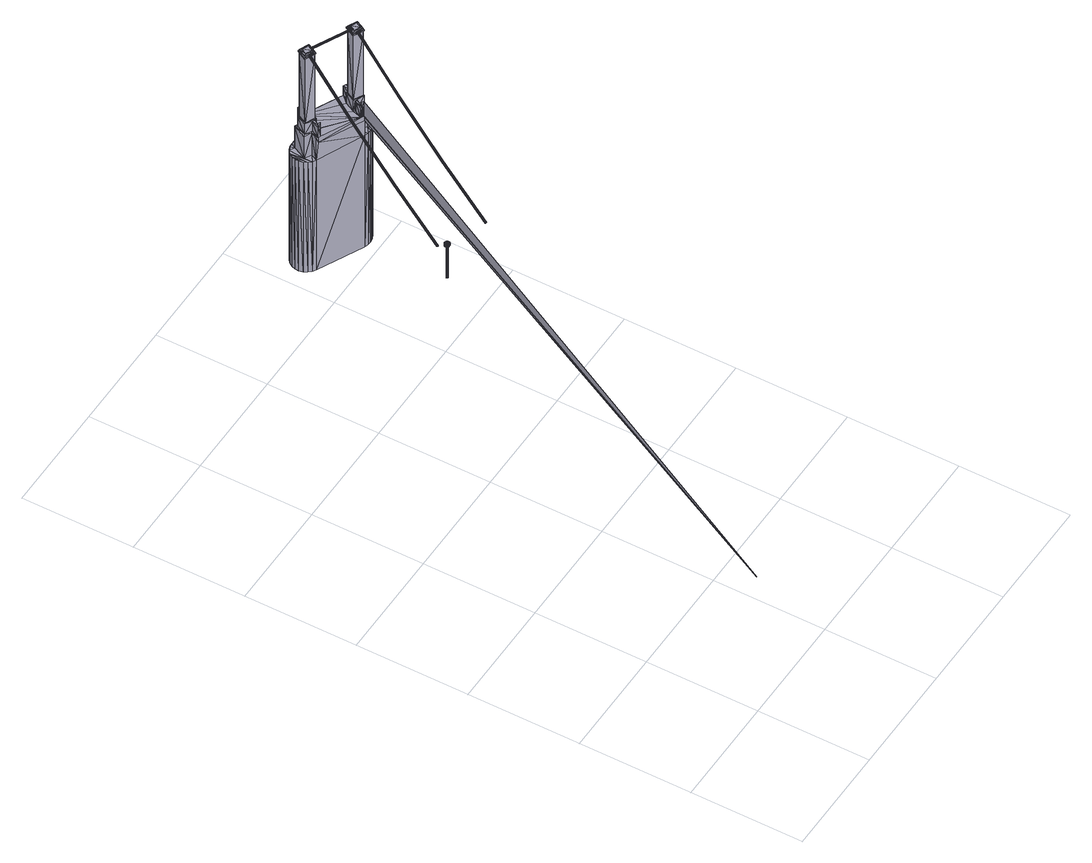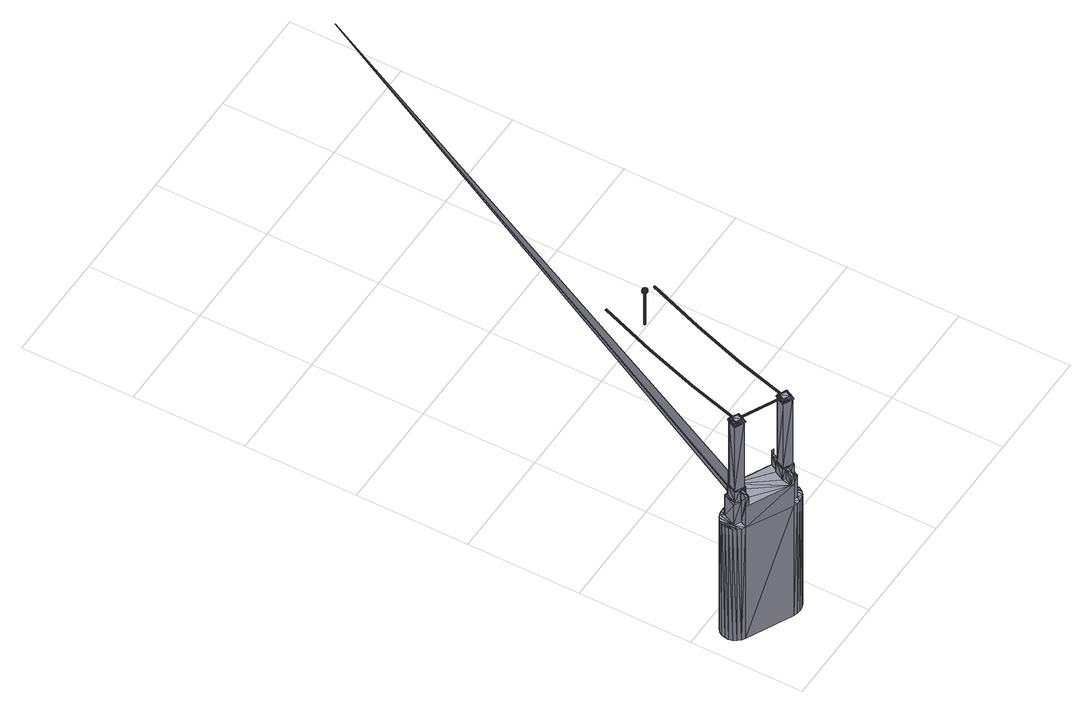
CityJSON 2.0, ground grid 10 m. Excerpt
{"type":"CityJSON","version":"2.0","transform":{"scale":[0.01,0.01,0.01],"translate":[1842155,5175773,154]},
"CityObjects":{
"bridge1":{"type":"Bridge","attributes":{"description":"60_PASSERELLE_STVINCENT"},"geometry":[{"type":"MultiSurface","lod":"3","boundaries":[[[0,1,2]],[[1,0,3]],[[4,0,5]],[[0,4,6]],[[0,2,5]],[[3,0,6]],[[1,7,2]],[[8,1,3]],[[8,9,3]],[[1,10,7]],[[10,1,8]],[[3,9,6]],[[3,8,11]],[[7,2,12]],[[4,5,13]],[[6,4,14]],[[6,3,15]],[[2,5,16]],[[17,4,13]],[[4,17,14]],[[3,11,15]],[[12,2,16]],[[8,18,11]],[[19,7,12]],[[7,10,20]],[[10,8,9]],[[9,21,6]],[[6,21,14]],[[14,6,22]],[[5,13,23]],[[6,15,22]],[[16,5,23]],[[18,8,24]],[[7,19,25]],[[8,9,24]],[[20,7,25]],[[18,11,26]],[[12,19,27]],[[14,17,28]],[[11,15,29]],[[16,12,30]],[[20,10,31]],[[10,9,21]],[[14,22,28]],[[26,11,29]],[[12,27,30]],[[32,18,26]],[[19,33,27]],[[10,34,31]],[[34,10,21]],[[21,35,14]],[[23,13,36]],[[15,22,37]],[[23,16,38]],[[24,18,39]],[[19,25,40]],[[24,9,41]],[[20,25,42]],[[13,43,36]],[[29,15,37]],[[16,30,38]],[[18,32,39]],[[33,19,40]],[[31,20,42]],[[9,21,41]],[[28,22,44]],[[23,38,36]],[[14,45,28]],[[27,30,46]],[[29,26,47]],[[22,44,48]],[[37,22,48]],[[33,27,49]],[[26,32,50]],[[24,39,51]],[[40,25,52]],[[41,24,51]],[[25,42,52]],[[31,34,53]],[[34,21,35]],[[30,38,54]],[[37,29,55]],[[40,33,49]],[[32,39,50]],[[36,38,56]],[[49,27,46]],[[26,50,47]],[[57,34,35]],[[34,57,53]],[[46,30,54]],[[29,47,55]],[[41,21,58]],[[31,42,59]],[[37,60,48]],[[61,38,56]],[[21,35,58]],[[53,31,59]],[[36,56,62]],[[39,51,63]],[[52,40,64]],[[54,38,61]],[[37,55,60]],[[40,49,64]],[[50,39,63]],[[28,45,65]],[[48,44,66]],[[14,35,45]],[[41,51,67]],[[52,42,68]],[[44,69,66]],[[58,41,67]],[[42,59,68]],[[62,56,70]],[[48,60,71]],[[61,56,72]],[[63,51,73]],[[52,64,74]],[[72,56,70]],[[48,71,66]],[[51,67,73]],[[68,52,74]],[[47,55,75]],[[54,46,76]],[[50,47,77]],[[46,49,78]],[[57,35,79]],[[53,57,80]],[[55,60,81]],[[61,54,82]],[[49,64,78]],[[63,50,77]],[[53,59,80]],[[58,35,83]],[[77,47,75]],[[46,78,76]],[[75,55,81]],[[54,76,82]],[[60,71,84]],[[72,61,85]],[[57,79,80]],[[64,74,86]],[[73,63,87]],[[72,70,88]],[[66,71,89]],[[79,35,45]],[[58,67,83]],[[45,90,65]],[[68,74,91]],[[73,67,92]],[[66,69,93]],[[35,45,83]],[[81,60,84]],[[61,82,85]],[[68,59,94]],[[78,64,86]],[[63,77,87]],[[95,96,97]],[[98,96,95]],[[80,59,99]],[[96,100,97]],[[98,95,101]],[[95,97,101]],[[96,98,101]],[[102,103,97]],[[100,102,97]],[[104,96,101]],[[105,104,101]],[[106,104,105]],[[102,100,107]],[[102,107,103]],[[103,108,97]],[[72,109,88]],[[110,71,89]],[[67,111,92]],[[94,68,91]],[[106,105,112]],[[105,101,112]],[[104,106,112]],[[103,107,113]],[[107,100,113]],[[59,99,94]],[[97,114,101]],[[65,90,115]],[[88,70,116]],[[66,89,93]],[[117,104,112]],[[103,118,119]],[[103,119,108]],[[103,113,118]],[[74,91,120]],[[92,73,121]],[[72,85,109]],[[84,71,110]],[[122,117,112]],[[123,117,122]],[[119,113,108]],[[118,113,119]],[[73,87,121]],[[86,74,120]],[[83,67,111]],[[101,114,112]],[[97,108,114]],[[123,122,124]],[[117,123,125]],[[122,112,126]],[[108,113,127]],[[125,123,124]],[[124,122,128]],[[128,122,126]],[[108,129,130]],[[108,130,114]],[[108,127,129]],[[114,131,112]],[[132,88,116]],[[89,133,93]],[[130,127,114]],[[129,127,130]],[[112,131,126]],[[110,89,134]],[[88,109,135]],[[92,121,136]],[[120,91,137]],[[94,91,138]],[[92,111,139]],[[134,89,133]],[[88,135,132]],[[91,138,137]],[[139,92,136]],[[125,124,140]],[[124,128,141]],[[128,126,142]],[[114,127,143]],[[140,124,141]],[[144,128,142]],[[141,128,144]],[[114,143,145]],[[114,145,146]],[[114,146,131]],[[131,147,126]],[[82,76,148]],[[75,81,149]],[[76,78,148]],[[77,75,149]],[[80,79,150]],[[79,45,151]],[[85,82,148]],[[81,84,149]],[[78,86,148]],[[87,77,149]],[[152,134,133]],[[135,153,132]],[[83,45,154]],[[80,99,150]],[[93,155,156]],[[109,85,148]],[[84,110,149]],[[86,120,148]],[[121,87,149]],[[94,99,157]],[[83,111,154]],[[137,138,158]],[[139,136,159]],[[126,160,142]],[[132,116,161]],[[93,133,156]],[[135,109,148]],[[110,134,149]],[[120,137,148]],[[136,121,149]],[[141,144,162]],[[140,141,163]],[[144,142,164]],[[139,111,165]],[[94,138,157]],[[146,145,166]],[[145,143,166]],[[131,146,147]],[[149,134,152]],[[135,148,153]],[[138,167,158]],[[168,139,159]],[[90,169,115]],[[79,151,150]],[[163,141,162]],[[162,144,164]],[[45,90,154]],[[151,45,90]],[[146,170,147]],[[146,166,170]],[[143,171,166]],[[152,133,172]],[[132,153,173]],[[99,174,157]],[[116,161,175]],[[150,99,174]],[[159,136,149]],[[137,158,148]],[[154,111,165]],[[176,132,161]],[[133,177,156]],[[178,179,180]],[[172,133,177]],[[132,173,176]],[[142,160,164]],[[178,181,179]],[[181,182,179]],[[139,165,168]],[[157,138,167]],[[126,147,160]],[[181,183,182]],[[183,184,182]],[[153,148,173]],[[149,152,172]],[[158,185,148]],[[186,159,149]],[[158,167,185]],[[168,159,186]],[[183,187,184]],[[187,188,184]],[[163,162,189]],[[162,164,190]],[[166,171,191]],[[170,166,191]],[[147,170,160]],[[187,192,188]],[[173,193,176]],[[194,172,177]],[[192,195,188]],[[185,196,148]],[[197,186,149]],[[189,162,190]],[[160,198,164]],[[171,199,191]],[[170,191,200]],[[170,200,160]],[[173,148,193]],[[149,172,194]],[[192,201,195]],[[201,202,195]],[[115,203,204]],[[201,205,202]],[[205,206,202]],[[176,161,207]],[[156,177,208]],[[185,167,209]],[[168,186,210]],[[210,186,197]],[[185,209,196]],[[164,211,190]],[[205,212,206]],[[176,193,207]],[[194,177,208]],[[149,194,213]],[[193,148,214]],[[197,149,215]],[[148,196,216]],[[212,217,206]],[[156,218,219]],[[189,190,220]],[[200,191,221]],[[191,199,221]],[[160,200,198]],[[168,165,222]],[[157,167,223]],[[157,174,223]],[[212,224,217]],[[224,225,217]],[[175,161,226]],[[193,214,207]],[[213,194,208]],[[220,190,227]],[[168,222,210]],[[223,167,209]],[[224,228,225]],[[200,221,198]],[[199,229,221]],[[196,209,216]],[[210,197,215]],[[154,165,230]],[[154,90,230]],[[228,231,225]],[[207,161,232]],[[156,208,219]],[[214,148,233]],[[149,213,234]],[[148,216,235]],[[215,149,236]],[[228,237,231]],[[237,238,231]],[[150,174,239]],[[150,151,239]],[[164,198,211]],[[237,240,238]],[[151,90,241]],[[190,242,227]],[[230,165,222]],[[174,243,223]],[[219,218,244]],[[161,232,226]],[[233,148,245]],[[149,234,246]],[[148,235,247]],[[236,149,248]],[[220,227,249]],[[221,229,211]],[[198,221,211]],[[239,174,243]],[[90,169,230]],[[245,148,250]],[[149,246,251]],[[148,247,252]],[[248,149,253]],[[254,207,232]],[[208,255,219]],[[213,208,255]],[[207,214,254]],[[216,256,235]],[[257,215,236]],[[148,258,250]],[[259,149,251]],[[148,252,258]],[[253,149,259]],[[216,209,256]],[[210,215,257]],[[249,227,260]],[[241,90,169]],[[151,241,239]],[[229,261,211]],[[214,233,254]],[[234,213,255]],[[190,211,242]],[[227,242,260]],[[204,203,262]],[[115,169,203]],[[249,260,263]],[[211,261,242]],[[223,209,264]],[[210,222,265]],[[242,266,260]],[[267,249,263]],[[261,268,242]],[[219,244,269]],[[209,256,264]],[[257,210,265]],[[233,245,270]],[[246,234,271]],[[260,266,263]],[[247,235,272]],[[236,248,273]],[[254,232,274]],[[219,255,269]],[[254,233,270]],[[234,255,271]],[[223,243,264]],[[257,236,273]],[[235,256,272]],[[267,263,275]],[[242,268,266]],[[226,232,276]],[[266,277,263]],[[278,267,275]],[[268,279,266]],[[230,222,280]],[[270,254,274]],[[255,271,269]],[[226,281,276]],[[257,265,273]],[[264,256,272]],[[263,282,275]],[[245,250,283]],[[251,246,284]],[[248,253,285]],[[252,247,286]],[[230,169,280]],[[232,274,276]],[[278,275,287]],[[263,277,282]],[[266,279,288]],[[262,244,289]],[[222,265,280]],[[269,244,290]],[[291,278,287]],[[270,245,283]],[[246,271,284]],[[266,288,277]],[[275,282,287]],[[247,272,286]],[[273,248,285]],[[262,292,289]],[[239,243,293]],[[264,243,294]],[[253,259,295]],[[258,252,296]],[[282,291,287]],[[292,281,297]],[[282,298,291]],[[277,288,298]],[[239,241,293]],[[277,298,282]],[[250,258,299]],[[259,251,300]],[[241,169,301]],[[244,290,289]],[[276,281,302]],[[243,294,293]],[[283,250,303]],[[251,284,304]],[[285,253,295]],[[252,286,296]],[[203,305,262]],[[280,169,203]],[[270,274,306]],[[269,271,307]],[[281,302,297]],[[250,299,303]],[[300,251,304]],[[289,292,297]],[[273,265,308]],[[264,272,309]],[[309,272,286]],[[273,308,285]],[[295,259,300]],[[258,296,299]],[[169,203,301]],[[293,241,301]],[[283,270,306]],[[271,284,307]],[[264,294,309]],[[262,305,289]],[[269,290,310]],[[276,274,311]],[[289,290,312]],[[280,265,313]],[[274,306,311]],[[307,269,310]],[[265,308,313]],[[284,304,314]],[[303,283,315]],[[286,296,316]],[[295,285,317]],[[283,306,315]],[[307,284,314]],[[280,203,313]],[[309,286,316]],[[285,308,317]],[[309,294,318]],[[312,290,310]],[[276,302,319]],[[293,294,320]],[[309,318,316]],[[300,295,321]],[[296,299,322]],[[293,301,320]],[[297,302,323]],[[289,297,323]],[[311,276,319]],[[299,303,324]],[[304,300,325]],[[301,203,326]],[[294,318,320]],[[312,289,323]],[[303,315,327]],[[314,304,328]],[[316,296,322]],[[295,317,321]],[[313,203,305]],[[305,329,289]],[[312,310,330]],[[324,303,327]],[[304,325,328]],[[302,319,323]],[[322,299,324]],[[300,321,325]],[[203,305,326]],[[307,310,331]],[[311,306,332]],[[314,307,331]],[[306,315,332]],[[320,301,326]],[[308,317,333]],[[313,308,333]],[[330,312,323]],[[316,318,334]],[[313,305,333]],[[312,335,330]],[[312,289,335]],[[311,319,336]],[[330,310,337]],[[315,327,338]],[[328,314,339]],[[322,316,340]],[[317,321,341]],[[320,318,342]],[[332,311,336]],[[310,331,337]],[[314,331,339]],[[332,315,338]],[[316,334,340]],[[333,317,341]],[[318,334,342]],[[327,324,338]],[[325,328,339]],[[320,326,342]],[[330,323,343]],[[323,319,343]],[[333,305,329]],[[324,322,344]],[[321,325,345]],[[326,305,346]],[[289,329,335]],[[337,330,343]],[[319,336,343]],[[324,344,338]],[[345,325,339]],[[322,340,344]],[[341,321,345]],[[305,329,346]],[[330,335,337]],[[342,326,346]],[[332,336,347]],[[337,331,348]],[[338,332,347]],[[331,339,348]],[[334,340,349]],[[341,333,335]],[[342,334,349]],[[333,329,335]],[[339,345,348]],[[344,338,347]],[[335,350,337]],[[337,343,351]],[[343,336,351]],[[340,344,352]],[[345,341,350]],[[342,346,353]],[[346,329,353]],[[337,350,348]],[[348,337,351]],[[336,347,351]],[[352,344,347]],[[345,350,348]],[[349,340,352]],[[341,335,350]],[[349,342,353]],[[329,335,353]],[[354,350,348]],[[352,354,347]],[[354,348,351]],[[347,354,351]],[[335,350,354]],[[352,349,354]],[[353,335,354]],[[349,353,354]],[[355,356,357]],[[358,355,359]],[[356,360,361]],[[360,362,363]],[[364,358,365]],[[362,366,363]],[[367,364,368]],[[366,369,370]],[[371,367,368]],[[369,372,373]],[[374,371,375]],[[372,376,377]],[[378,374,379]],[[376,380,381]],[[382,378,383]],[[380,384,385]],[[386,382,387]],[[388,386,389]],[[384,390,391]],[[390,392,393]],[[394,388,395]],[[392,396,393]],[[397,394,398]],[[396,397,399]],[[359,355,357]],[[357,356,361]],[[358,359,400]],[[361,360,363]],[[358,400,365]],[[364,365,368]],[[363,366,370]],[[370,369,373]],[[371,368,375]],[[373,372,377]],[[374,375,379]],[[377,376,381]],[[378,379,383]],[[381,380,385]],[[382,383,387]],[[385,384,401]],[[386,387,389]],[[401,384,391]],[[388,389,402]],[[391,390,393]],[[388,402,395]],[[394,395,398]],[[393,396,399]],[[397,398,399]],[[403,404,405]],[[406,403,407]],[[404,408,409]],[[408,410,411]],[[412,406,413]],[[410,414,411]],[[415,412,416]],[[414,417,418]],[[419,415,416]],[[417,420,421]],[[422,419,423]],[[420,424,425]],[[426,422,427]],[[424,428,429]],[[430,426,431]],[[428,432,433]],[[434,430,435]],[[436,434,437]],[[432,438,439]],[[438,440,441]],[[442,436,443]],[[440,444,441]],[[445,442,446]],[[444,445,447]],[[448,449,450]],[[448,449,451]],[[449,452,451]],[[359,357,453]],[[400,359,454]],[[357,361,455]],[[361,363,456]],[[365,400,457]],[[363,370,456]],[[368,365,458]],[[370,373,459]],[[375,368,458]],[[373,377,460]],[[379,375,461]],[[377,381,462]],[[383,379,463]],[[407,403,405]],[[405,404,409]],[[381,385,464]],[[406,407,465]],[[409,408,411]],[[406,465,413]],[[387,383,466]],[[385,401,467]],[[412,413,416]],[[411,414,418]],[[389,387,468]],[[418,417,421]],[[419,416,423]],[[402,389,469]],[[401,391,470]],[[421,420,425]],[[391,393,471]],[[422,423,427]],[[395,402,472]],[[393,399,471]],[[398,395,473]],[[399,398,474]],[[425,424,429]],[[426,427,431]],[[429,428,433]],[[430,431,435]],[[433,432,475]],[[434,435,437]],[[475,432,439]],[[436,437,476]],[[439,438,441]],[[436,476,443]],[[442,443,446]],[[441,444,447]],[[445,446,447]],[[454,359,453]],[[453,357,455]],[[400,454,477]],[[455,361,456]],[[400,477,457]],[[456,370,459]],[[365,457,458]],[[459,373,460]],[[375,458,461]],[[460,377,462]],[[379,461,463]],[[462,381,464]],[[383,463,466]],[[464,385,467]],[[387,466,468]],[[467,401,478]],[[389,468,469]],[[478,401,470]],[[402,469,479]],[[470,391,471]],[[402,479,472]],[[471,399,474]],[[395,472,473]],[[398,473,474]],[[407,405,480]],[[465,407,481]],[[405,409,482]],[[409,411,483]],[[413,465,484]],[[411,418,483]],[[416,413,485]],[[418,421,486]],[[423,416,485]],[[421,425,487]],[[427,423,488]],[[425,429,489]],[[431,427,490]],[[429,433,491]],[[435,431,492]],[[433,475,493]],[[437,435,494]],[[476,437,495]],[[475,439,496]],[[439,441,497]],[[443,476,498]],[[441,447,497]],[[446,443,499]],[[447,446,500]],[[454,453,501]],[[453,455,502]],[[477,454,503]],[[455,456,504]],[[457,477,505]],[[456,459,504]],[[459,460,506]],[[458,457,507]],[[461,458,507]],[[460,462,508]],[[463,461,509]],[[462,464,510]],[[466,463,511]],[[464,467,512]],[[468,466,513]],[[467,478,514]],[[469,468,515]],[[478,470,516]],[[479,469,517]],[[470,471,516]],[[481,407,480]],[[480,405,482]],[[471,474,518]],[[472,479,519]],[[465,481,520]],[[482,409,483]],[[474,473,521]],[[473,472,522]],[[465,520,484]],[[483,418,486]],[[413,484,485]],[[486,421,487]],[[423,485,488]],[[487,425,489]],[[427,488,490]],[[489,429,491]],[[431,490,492]],[[491,433,493]],[[435,492,494]],[[493,475,523]],[[437,494,495]],[[523,475,496]],[[476,495,524]],[[496,439,497]],[[476,524,498]],[[497,447,500]],[[443,498,499]],[[446,499,500]],[[525,526,527]],[[525,528,526]],[[527,526,529]],[[530,525,527]],[[527,529,531]],[[503,454,501]],[[501,453,502]],[[477,503,505]],[[502,455,504]],[[457,505,532]],[[504,459,506]],[[457,532,507]],[[506,460,508]],[[461,507,509]],[[508,462,510]],[[528,525,530]],[[463,509,511]],[[510,464,512]],[[466,511,513]],[[512,467,514]],[[468,513,515]],[[533,528,530]],[[534,527,531]],[[514,478,535]],[[469,515,517]],[[535,478,516]],[[479,517,536]],[[516,471,518]],[[531,529,537]],[[479,536,519]],[[518,474,521]],[[472,519,522]],[[473,522,521]],[[531,537,538]],[[530,527,534]],[[533,530,534]],[[539,531,538]],[[540,533,534]],[[538,537,541]],[[542,539,538]],[[537,543,541]],[[534,531,539]],[[540,534,539]],[[544,541,545]],[[546,544,547]],[[544,545,547]],[[548,540,539]],[[542,538,549]],[[538,541,549]],[[547,550,551]],[[550,552,553]],[[550,547,554]],[[555,542,556]],[[557,547,551]],[[547,557,554]],[[541,544,556]],[[551,550,553]],[[544,546,556]],[[557,551,554]],[[558,555,556]],[[546,547,556]],[[539,542,559]],[[542,549,556]],[[548,539,560]],[[549,541,556]],[[547,550,561]],[[542,555,562]],[[560,539,559]],[[563,558,561]],[[550,554,561]],[[555,558,562]],[[556,547,564]],[[558,556,564]],[[558,563,565]],[[566,567,568]],[[559,542,569]],[[564,547,561]],[[563,570,565]],[[558,564,561]],[[554,551,571]],[[572,566,573]],[[567,574,568]],[[567,566,575]],[[570,572,576]],[[574,577,578]],[[570,563,579]],[[566,572,580]],[[574,567,575]],[[572,570,581]],[[577,574,582]],[[569,542,562]],[[577,583,578]],[[561,554,584]],[[583,577,582]],[[560,559,585]],[[563,561,579]],[[583,586,587]],[[562,558,588]],[[588,558,565]],[[554,571,584]],[[573,566,568]],[[513,511,589]],[[586,583,590]],[[513,589,515]],[[565,570,591]],[[572,573,576]],[[568,574,592]],[[591,570,576]],[[592,574,578]],[[585,559,593]],[[566,580,575]],[[570,591,594]],[[593,559,569]],[[570,594,581]],[[574,595,582]],[[572,581,580]],[[595,574,575]],[[594,570,579]],[[578,583,596]],[[596,583,587]],[[587,586,590]],[[583,597,590]],[[597,583,582]],[[561,584,579]],[[584,571,579]],[[571,598,579]],[[585,593,599]],[[593,569,600]],[[588,565,601]],[[596,587,602]],[[599,593,600]],[[587,590,603]],[[569,562,604]],[[562,588,605]],[[590,597,602]],[[597,582,602]],[[601,565,606]],[[600,569,604]],[[591,576,607]],[[592,578,608]],[[578,596,609]],[[602,587,603]],[[594,591,607]],[[588,601,605]],[[590,602,603]],[[582,595,608]],[[581,594,610]],[[595,575,608]],[[580,581,610]],[[594,579,611]],[[604,562,605]],[[573,568,612]],[[576,573,612]],[[568,592,613]],[[606,565,614]],[[565,591,615]],[[575,580,612]],[[579,598,616]],[[596,602,609]],[[602,582,609]],[[607,576,610]],[[608,578,609]],[[599,600,617]],[[618,600,604]],[[582,608,609]],[[594,607,610]],[[614,565,615]],[[610,576,612]],[[592,608,613]],[[591,607,615]],[[580,610,612]],[[608,575,613]],[[612,568,613]],[[611,579,615]],[[617,600,618]],[[575,612,613]],[[579,616,615]],[[601,606,619]],[[620,614,616]],[[605,601,619]],[[607,611,615]],[[606,614,619]],[[616,614,615]],[[604,605,621]],[[551,547,622]],[[541,543,623]],[[618,604,624]],[[545,541,623]],[[617,618,625]],[[547,545,451]],[[624,604,621]],[[621,605,619]],[[614,620,626]],[[625,618,624]],[[571,551,622]],[[620,616,626]],[[481,480,627]],[[480,482,628]],[[520,481,629]],[[482,483,630]],[[484,520,631]],[[483,486,630]],[[619,614,632]],[[486,487,633]],[[485,484,634]],[[488,485,634]],[[487,489,635]],[[490,488,636]],[[489,491,637]],[[492,490,638]],[[491,493,639]],[[494,492,640]],[[614,626,632]],[[493,523,641]],[[495,494,642]],[[523,496,643]],[[524,495,644]],[[496,497,643]],[[497,500,645]],[[498,524,646]],[[500,499,647]],[[499,498,648]],[[621,619,626]],[[598,571,622]],[[626,619,632]],[[616,598,622]],[[622,547,649]],[[649,547,650]],[[622,551,650]],[[650,547,651]],[[651,547,652]],[[626,616,622]],[[543,653,623]],[[652,547,451]],[[545,452,451]],[[545,623,452]],[[654,655,656]],[[657,654,658]],[[655,659,660]],[[661,657,662]],[[659,663,664]],[[665,661,666]],[[667,665,666]],[[663,668,669]],[[670,667,671]],[[668,672,673]],[[674,670,675]],[[672,676,677]],[[678,674,679]],[[676,680,681]],[[682,678,683]],[[680,684,685]],[[686,682,687]],[[684,688,689]],[[688,690,691]],[[692,686,693]],[[690,694,695]],[[696,692,697]],[[694,698,699]],[[698,696,700]],[[629,481,627]],[[627,480,628]],[[520,629,631]],[[628,482,630]],[[484,631,701]],[[630,486,633]],[[484,701,634]],[[633,487,635]],[[488,634,636]],[[635,489,637]],[[490,636,638]],[[637,491,639]],[[492,638,640]],[[639,493,641]],[[494,640,642]],[[641,523,702]],[[495,642,644]],[[702,523,643]],[[524,644,703]],[[643,497,645]],[[524,703,646]],[[645,500,647]],[[498,646,648]],[[499,648,647]],[[626,622,704]],[[705,622,706]],[[622,649,706]],[[649,622,650]],[[649,650,706]],[[706,650,707]],[[650,651,707]],[[650,706,448]],[[706,708,450]],[[651,650,448]],[[652,651,448]],[[448,706,450]],[[652,448,451]],[[654,656,658]],[[656,655,660]],[[657,658,662]],[[660,659,664]],[[622,705,709]],[[661,662,666]],[[664,663,669]],[[667,666,671]],[[669,668,673]],[[705,706,709]],[[670,671,675]],[[673,672,677]],[[674,675,679]],[[677,676,681]],[[706,707,709]],[[678,679,683]],[[681,680,685]],[[682,683,687]],[[685,684,689]],[[686,687,710]],[[689,688,691]],[[686,710,693]],[[691,690,695]],[[692,693,697]],[[695,694,699]],[[696,697,700]],[[699,698,700]],[[704,622,711]],[[711,622,709]],[[623,653,712]],[[707,651,713]],[[651,652,713]],[[626,704,714]],[[652,451,713]],[[625,624,715]],[[624,621,716]],[[653,717,712]],[[451,452,718]],[[452,623,718]],[[709,707,719]],[[621,626,720]],[[721,704,722]],[[704,711,723]],[[711,709,722]],[[718,623,712]],[[704,723,722]],[[723,711,722]],[[707,713,719]],[[713,451,724]],[[451,718,724]],[[722,709,719]],[[712,717,725]],[[704,721,726]],[[717,727,725]],[[728,729,730]],[[721,731,726]],[[732,728,733]],[[729,734,730]],[[729,728,735]],[[734,736,737]],[[731,732,738]],[[731,721,739]],[[721,722,739]],[[728,732,740]],[[734,729,735]],[[732,731,741]],[[736,734,742]],[[736,743,737]],[[722,719,739]],[[718,712,744]],[[743,736,742]],[[719,713,739]],[[713,724,745]],[[743,746,747]],[[714,704,726]],[[724,718,748]],[[712,725,744]],[[640,638,749]],[[733,728,730]],[[640,749,642]],[[746,743,750]],[[626,714,751]],[[726,731,752]],[[732,733,738]],[[730,734,753]],[[753,734,737]],[[752,731,738]],[[728,740,735]],[[731,752,754]],[[731,754,741]],[[734,755,742]],[[732,741,740]],[[755,734,735]],[[754,731,739]],[[737,743,756]],[[756,743,747]],[[725,727,757]],[[747,746,750]],[[713,745,739]],[[743,758,750]],[[745,724,748]],[[758,743,742]],[[718,744,748]],[[744,725,757]],[[727,759,757]],[[714,726,760]],[[715,624,716]],[[716,621,720]],[[626,751,720]],[[760,726,761]],[[714,760,762]],[[756,747,763]],[[761,726,764]],[[747,750,765]],[[760,761,766]],[[750,758,763]],[[758,742,763]],[[762,760,766]],[[757,759,767]],[[766,761,764]],[[752,738,768]],[[753,737,769]],[[737,756,770]],[[763,747,765]],[[754,752,768]],[[750,763,765]],[[741,754,768]],[[742,755,769]],[[740,741,771]],[[755,735,769]],[[754,739,768]],[[759,772,767]],[[733,730,773]],[[738,733,773]],[[730,753,774]],[[726,752,775]],[[735,740,773]],[[739,745,776]],[[745,748,776]],[[764,777,778]],[[756,763,770]],[[763,742,770]],[[714,762,751]],[[764,726,775]],[[768,738,771]],[[769,737,770]],[[741,768,771]],[[742,769,770]],[[762,766,779]],[[753,769,774]],[[771,738,773]],[[748,744,780]],[[744,757,781]],[[752,768,775]],[[766,764,779]],[[740,771,773]],[[769,735,774]],[[773,730,774]],[[768,739,775]],[[777,764,776]],[[735,773,774]],[[739,776,775]],[[778,777,776]],[[767,772,782]],[[757,767,781]],[[751,762,779]],[[776,764,775]],[[764,778,783]],[[772,784,782]],[[776,748,780]],[[778,785,783]],[[785,778,781]],[[781,767,782]],[[779,764,783]],[[744,781,780]],[[778,776,780]],[[785,716,720]],[[785,720,783]],[[751,779,720]],[[716,785,781]],[[781,778,780]],[[720,779,783]],[[782,784,786]],[[782,786,787]],[[788,716,781]],[[789,782,787]],[[715,716,790]],[[781,782,789]],[[790,716,788]],[[787,786,791]],[[787,791,792]],[[788,781,789]],[[793,787,792]],[[790,788,789]],[[789,787,793]],[[794,790,789]],[[792,791,795]],[[792,795,796]],[[793,792,796]],[[794,789,793]],[[795,797,796]],[[797,794,793]],[[797,793,796]]]}]}
},
"vertices":[
[1471,3678,1880],[1470,3684,1880],[1472,3678,1887],[1472,3678,1874],[1474,3672,1880],[1475,3673,1887],[1475,3673,1874],[1471,3684,1887],[1471,3684,1874],[1472,3690,1874],[1471,3691,1880],[1474,3679,1868],[1474,3679,1893],[1478,3668,1887],[1478,3668,1874],[1477,3674,1868],[1477,3674,1893],[1478,3667,1880],[1474,3684,1868],[1474,3684,1893],[1472,3690,1887],[1474,3696,1874],[1480,3670,1868],[1480,3670,1893],[1474,3690,1868],[1474,3690,1893],[1478,3680,1863],[1478,3680,1898],[1483,3664,1874],[1480,3676,1863],[1480,3676,1898],[1474,3696,1887],[1478,3684,1863],[1478,3684,1898],[1473,3696,1880],[1478,3701,1874],[1485,3666,1893],[1483,3672,1863],[1483,3672,1898],[1478,3689,1863],[1478,3689,1898],[1476,3695,1868],[1476,3695,1893],[1483,3664,1887],[1485,3666,1868],[1482,3704,1874],[1483,3681,1901],[1483,3681,1859],[1486,3670,1863],[1483,3684,1901],[1483,3684,1859],[1480,3693,1863],[1480,3693,1898],[1478,3701,1887],[1484,3678,1901],[1484,3678,1859],[1486,3670,1898],[1477,3701,1880],[1479,3699,1868],[1479,3699,1893],[1486,3676,1859],[1486,3676,1901],[1490,3664,1893],[1483,3688,1859],[1483,3688,1901],[1489,3662,1874],[1491,3668,1863],[1482,3696,1863],[1482,3696,1898],[1490,3664,1868],[1491,3668,1898],[1489,3674,1859],[1489,3674,1901],[1484,3690,1859],[1484,3690,1901],[1489,3683,1857],[1489,3683,1904],[1488,3684,1857],[1488,3684,1904],[1482,3705,1880],[1482,3704,1887],[1489,3681,1857],[1489,3681,1904],[1484,3702,1868],[1490,3680,1857],[1490,3680,1904],[1489,3686,1904],[1489,3686,1857],[1492,3673,1901],[1492,3673,1859],[1488,3707,1874],[1486,3693,1901],[1486,3693,1859],[1495,3668,1863],[1486,3699,1898],[1488,3683,1886],[1488,3683,1506],[1488,3683,1901],[1488,3683,1872],[1484,3702,1893],[1488,3685,1506],[1489,3681,1901],[1488,3685,1872],[1488,3685,1901],[1489,3681,1506],[1489,3681,1885],[1489,3681,1873],[1488,3685,1886],[1488,3687,1901],[1492,3679,1904],[1492,3679,1857],[1486,3699,1863],[1490,3679,1901],[1488,3687,1506],[1489,3689,1901],[1495,3661,1874],[1495,3668,1898],[1490,3679,1506],[1488,3687,1872],[1488,3687,1886],[1489,3688,1904],[1489,3688,1857],[1490,3679,1884],[1490,3679,1874],[1492,3678,1875],[1492,3678,1506],[1492,3678,1901],[1489,3689,1506],[1492,3678,1882],[1489,3689,1873],[1489,3689,1885],[1490,3690,1901],[1495,3673,1901],[1495,3673,1859],[1493,3679,1857],[1493,3679,1904],[1490,3689,1857],[1490,3689,1904],[1488,3695,1901],[1488,3695,1859],[1494,3677,1506],[1494,3677,1877],[1494,3677,1901],[1490,3690,1506],[1494,3677,1881],[1490,3690,1874],[1490,3690,1884],[1492,3692,1901],[1495,3685,1905],[1495,3685,1856],[1488,3707,1887],[1488,3708,1880],[1495,3678,1857],[1495,3678,1904],[1489,3704,1868],[1495,3664,1868],[1499,3668,1863],[1490,3701,1898],[1491,3690,1904],[1491,3690,1857],[1494,3692,1901],[1499,3668,1898],[1496,3677,1879],[1496,3677,1506],[1496,3677,1901],[1490,3701,1863],[1492,3692,1875],[1491,3696,1901],[1491,3696,1859],[1494,3708,1874],[1492,3692,1882],[1492,3692,1506],[1496,3679,1857],[1496,3679,1904],[1489,3704,1893],[1500,3665,1893],[1498,3673,1901],[1498,3673,1859],[1496,3677,1874],[1496,3677,1878],[1496,3677,1876],[1496,3678,1872],[1496,3678,1880],[1496,3679,1870],[1496,3679,1881],[1493,3690,1904],[1493,3690,1857],[1496,3681,1869],[1496,3681,1883],[1498,3677,1506],[1498,3677,1901],[1494,3692,1877],[1496,3683,1868],[1498,3679,1904],[1498,3679,1857],[1496,3683,1884],[1494,3691,1904],[1494,3691,1857],[1496,3693,1901],[1494,3692,1506],[1494,3692,1881],[1496,3685,1868],[1496,3685,1884],[1500,3707,1874],[1501,3662,1874],[1496,3687,1868],[1496,3687,1884],[1501,3674,1901],[1501,3674,1859],[1494,3696,1901],[1494,3696,1859],[1498,3692,1901],[1496,3689,1869],[1499,3680,1857],[1499,3680,1904],[1496,3691,1857],[1496,3691,1904],[1496,3689,1883],[1500,3665,1868],[1503,3670,1863],[1500,3678,1506],[1496,3693,1879],[1494,3701,1863],[1494,3701,1898],[1496,3690,1870],[1496,3690,1881],[1505,3667,1893],[1500,3678,1901],[1496,3692,1872],[1496,3693,1506],[1494,3705,1868],[1496,3692,1880],[1503,3670,1898],[1500,3681,1904],[1500,3681,1857],[1498,3690,1904],[1498,3690,1857],[1496,3692,1874],[1496,3692,1878],[1494,3708,1887],[1496,3693,1876],[1494,3708,1880],[1500,3692,1901],[1494,3705,1893],[1505,3667,1868],[1501,3683,1904],[1501,3683,1857],[1499,3689,1904],[1499,3689,1857],[1502,3679,1506],[1501,3685,1904],[1501,3685,1857],[1500,3688,1904],[1500,3688,1857],[1503,3676,1901],[1503,3676,1859],[1497,3696,1901],[1497,3696,1859],[1501,3686,1904],[1501,3686,1857],[1502,3679,1901],[1498,3692,1506],[1507,3665,1874],[1503,3681,1901],[1499,3701,1898],[1499,3701,1863],[1501,3690,1901],[1503,3681,1506],[1500,3692,1506],[1507,3673,1863],[1505,3679,1901],[1505,3679,1859],[1500,3695,1901],[1500,3695,1859],[1507,3673,1898],[1504,3683,1901],[1510,3670,1893],[1503,3689,1901],[1504,3683,1506],[1501,3690,1506],[1500,3705,1868],[1507,3665,1887],[1503,3687,1901],[1506,3681,1901],[1506,3681,1859],[1503,3693,1859],[1503,3693,1901],[1504,3685,1901],[1503,3689,1506],[1511,3668,1874],[1510,3670,1868],[1504,3685,1506],[1507,3664,1880],[1500,3707,1887],[1500,3705,1893],[1505,3691,1859],[1505,3691,1901],[1512,3668,1880],[1503,3687,1506],[1506,3688,1901],[1506,3688,1859],[1500,3708,1880],[1511,3668,1887],[1507,3685,1901],[1507,3685,1859],[1506,3705,1874],[1510,3676,1898],[1510,3676,1863],[1503,3699,1863],[1503,3699,1898],[1513,3674,1868],[1513,3674,1893],[1513,3670,1874],[1505,3703,1868],[1511,3680,1863],[1511,3680,1898],[1506,3697,1898],[1506,3697,1863],[1505,3703,1893],[1515,3673,1887],[1506,3705,1887],[1509,3693,1863],[1509,3693,1898],[1516,3673,1880],[1511,3689,1898],[1511,3689,1863],[1506,3705,1880],[1512,3685,1898],[1512,3685,1863],[1511,3701,1874],[1515,3673,1874],[1515,3679,1868],[1515,3679,1893],[1509,3699,1868],[1509,3699,1893],[1515,3696,1874],[1517,3679,1887],[1517,3679,1874],[1516,3685,1893],[1516,3685,1868],[1513,3695,1893],[1513,3695,1868],[1511,3701,1887],[1518,3678,1880],[1515,3690,1893],[1515,3690,1868],[1511,3702,1880],[1518,3685,1887],[1518,3685,1874],[1515,3696,1887],[1517,3691,1874],[1519,3685,1880],[1517,3691,1887],[1515,3697,1880],[1518,3691,1880],[1424,3735,1894],[1424,3734,1895],[1708,4293,2016],[1424,3735,1892],[1708,4293,2015],[1425,3734,1897],[1709,4292,2018],[1425,3733,1898],[1709,4292,2019],[1425,3735,1890],[1709,4293,2011],[1427,3733,1899],[1426,3734,1889],[1710,4293,2010],[1428,3732,1900],[1711,4291,2021],[1427,3734,1888],[1429,3731,1900],[1712,4290,2021],[1429,3733,1887],[1711,4293,2009],[1431,3730,1900],[1713,4289,2022],[1430,3733,1887],[1713,4292,2008],[1432,3730,1900],[1715,4289,2021],[1432,3732,1887],[1714,4291,2008],[1433,3729,1899],[1716,4288,2021],[1433,3731,1888],[1716,4291,2009],[1434,3730,1889],[1717,4290,2009],[1434,3729,1897],[1718,4287,2018],[1435,3729,1896],[1719,4287,2017],[1435,3730,1891],[1719,4288,2012],[1435,3729,1894],[1435,3729,1892],[1719,4288,2013],[1719,4288,2015],[1708,4293,2013],[1717,4288,2020],[1718,4289,2010],[1824,3542,1894],[1824,3542,1895],[2108,4100,2016],[1824,3542,1892],[2108,4101,2015],[1824,3541,1897],[2108,4100,2018],[1825,3541,1898],[2109,4099,2019],[1825,3542,1890],[2109,4101,2011],[1826,3540,1899],[1825,3542,1889],[2110,4101,2010],[1827,3539,1900],[2110,4098,2021],[1827,3541,1888],[1829,3539,1900],[2111,4098,2021],[1828,3541,1887],[2111,4100,2009],[1830,3538,1900],[2113,4097,2022],[1830,3540,1887],[2112,4100,2008],[1832,3537,1900],[2114,4096,2021],[1831,3539,1887],[2114,4099,2008],[1833,3537,1899],[2116,4096,2021],[1832,3539,1888],[2115,4098,2009],[1834,3538,1889],[2117,4097,2009],[1834,3537,1897],[2118,4095,2018],[1835,3536,1896],[2119,4095,2017],[1834,3537,1891],[2119,4096,2012],[1835,3537,1894],[1835,3537,1892],[2119,4095,2013],[2119,4095,2015],[2620,5108,1508],[24,22,1508],[2620,5108,1668],[2626,5106,1508],[2626,5106,1452],[1989,4846,2172],[1989,4846,2170],[1990,4845,2173],[1991,4845,2175],[1990,4847,2167],[1991,4847,2165],[1992,4844,2176],[1993,4843,2176],[1993,4846,2164],[1994,4842,2177],[1994,4846,2164],[1996,4842,2176],[2108,4101,2013],[1996,4845,2164],[1997,4841,2176],[1997,4844,2164],[1998,4843,2165],[2000,4841,2174],[2000,4841,2172],[2000,4842,2167],[2001,4841,2169],[2001,4841,2170],[2117,4095,2020],[2118,4097,2010],[1990,4847,2168],[1999,4841,2175],[1999,4843,2166],[2389,4654,2172],[2389,4654,2170],[2389,4653,2173],[2390,4652,2175],[2390,4654,2167],[2391,4654,2165],[2391,4651,2176],[2392,4651,2176],[2392,4654,2164],[2394,4650,2177],[2394,4653,2164],[2395,4649,2176],[2395,4652,2164],[2397,4649,2176],[2397,4652,2164],[2398,4651,2165],[2399,4648,2174],[2400,4648,2172],[2400,4649,2167],[2400,4649,2169],[2400,4648,2170],[2267,5393,2360],[2267,5392,2362],[2267,5393,2359],[2268,5391,2363],[2267,5393,2357],[2269,5391,2365],[2269,5393,2354],[2270,5390,2365],[2270,5393,2353],[2272,5389,2366],[2272,5392,2353],[2273,5388,2365],[2273,5390,2352],[2275,5388,2365],[2275,5391,2353],[2277,5387,2363],[2276,5390,2354],[2278,5387,2361],[2278,5389,2356],[2389,4654,2168],[2278,5387,2359],[2278,5388,2358],[2398,4648,2175],[2399,4650,2166],[2149,5410,1262],[2156,5375,26],[2156,5375,1262],[2149,5410,26],[2172,5344,26],[2151,5444,1262],[2172,5344,1262],[2268,5393,2356],[2151,5444,26],[2162,5477,1262],[2276,5387,2364],[2277,5389,2355],[2196,5318,26],[2196,5318,1262],[2182,5506,1262],[2162,5477,26],[2226,5298,1262],[2194,5388,1262],[2226,5298,26],[2226,5298,1508],[2241,5291,1452],[2234,5295,1508],[2241,5291,1508],[2182,5506,26],[2256,5358,1262],[2241,5291,1615],[2260,5282,1508],[2241,5291,1668],[2260,5282,1668],[2260,5282,1615],[2194,5388,1508],[2256,5358,1508],[2251,5286,1508],[2216,5395,1508],[2209,5529,1262],[2209,5529,26],[2278,5365,1615],[2254,5507,1508],[2216,5395,1629],[2278,5365,1508],[2262,5485,1629],[2218,5395,2356],[2218,5395,2367],[2263,5484,2367],[2254,5507,1262],[2227,5398,1629],[2298,5356,1508],[2227,5398,2351],[2263,5484,2356],[2227,5398,2370],[2309,5351,2367],[2266,5474,2351],[2227,5398,2381],[2266,5474,2381],[2310,5350,1629],[2309,5351,2356],[2306,5361,2351],[2306,5361,2381],[2247,5405,2381],[2298,5356,1615],[2241,5544,26],[2247,5405,2389],[2273,5455,2389],[2262,5485,1508],[2273,5392,2353],[2299,5380,2389],[2266,5474,1629],[2266,5474,2370],[2241,5544,1262],[2306,5361,1629],[2306,5361,2370],[2273,5455,2381],[2299,5380,2381],[2310,5350,1508],[2276,5550,26],[2276,5550,1262],[2309,5463,1508],[2325,5430,2381],[2325,5430,2389],[2316,5477,1262],[2316,5477,1508],[2309,5463,1615],[2344,5437,1629],[2344,5437,2370],[2344,5437,2381],[2344,5437,2351],[2345,5436,1629],[2354,5440,2356],[2354,5440,2367],[2332,5451,1615],[2356,5440,1629],[2356,5440,1508],[2312,5548,26],[2312,5548,1262],[2346,5537,1615],[2332,5451,1508],[2346,5537,1508],[2594,5121,1508],[2626,5106,1281],[2346,5537,1262],[2346,5537,26],[2370,5525,1508],[2666,5200,2360],[2667,5200,2362],[2666,5201,2359],[2668,5199,2363],[2667,5201,2357],[2370,5525,1615],[2669,5198,2365],[2669,5201,2354],[2670,5197,2365],[2670,5200,2353],[2671,5196,2366],[2671,5200,2353],[2673,5196,2365],[2672,5198,2352],[2674,5195,2365],[2674,5198,2353],[2677,5195,2363],[2676,5198,2354],[2677,5195,2361],[2677,5196,2356],[2678,5195,2359],[2678,5195,2358],[2598,5119,1508],[2602,5118,1508],[2610,5114,1508],[2612,5113,1508],[2626,5106,26],[2302,5401,2377],[2302,5402,2375],[2662,5228,2377],[2302,5402,2380],[2662,5228,2380],[2303,5402,2373],[2662,5228,2375],[2303,5402,2382],[2662,5229,2382],[2303,5403,2372],[2662,5229,2373],[2303,5403,2383],[2663,5230,2383],[2304,5405,2385],[2304,5405,2370],[2663,5230,2372],[2305,5406,2385],[2663,5232,2385],[2305,5406,2369],[2663,5232,2370],[2306,5408,2386],[2664,5233,2385],[2306,5408,2369],[2664,5233,2369],[2306,5410,2385],[2665,5235,2386],[2306,5410,2369],[2665,5235,2369],[2307,5411,2385],[2666,5236,2385],[2307,5411,2370],[2666,5236,2369],[2308,5413,2383],[2667,5238,2385],[2308,5413,2372],[2667,5238,2370],[2308,5414,2373],[2667,5239,2372],[2308,5414,2382],[2668,5240,2382],[2309,5414,2375],[2668,5240,2373],[2309,5414,2380],[2668,5241,2380],[2309,5415,2377],[2668,5241,2375],[2668,5241,2377],[2668,5201,2356],[2676,5195,2364],[2677,5197,2355],[2617,5202,1508],[2594,5121,1615],[2602,5118,1615],[2610,5114,1615],[2602,5118,1668],[2624,5181,1615],[2667,5239,2383],[2624,5181,1508],[2660,5095,1281],[2647,5188,1508],[2662,5292,1508],[2746,5344,26],[2746,5344,1281],[2660,5095,26],[2656,5165,1281],[2647,5188,1615],[2746,5344,1508],[2617,5202,1629],[2631,5195,1615],[2631,5195,1508],[2656,5165,1508],[2696,5092,1281],[2662,5292,1629],[2696,5092,26],[2618,5203,2356],[2618,5203,2367],[2663,5291,2367],[2627,5206,1629],[2627,5206,2351],[2663,5291,2356],[2627,5206,2370],[2709,5159,2367],[2627,5206,2381],[2666,5282,2381],[2666,5282,2351],[2710,5157,1629],[2709,5159,2356],[2706,5168,2351],[2706,5168,2381],[2647,5212,2381],[2718,5136,1281],[2710,5157,1508],[2647,5212,2389],[2673,5263,2389],[2718,5136,1508],[2673,5199,2353],[2699,5187,2389],[2723,5355,1508],[2666,5282,1629],[2666,5282,2370],[2706,5168,1629],[2706,5168,2370],[2673,5263,2381],[2731,5099,1281],[2699,5187,2381],[2731,5099,26],[2685,5281,1508],[2685,5281,1615],[2693,5296,1508],[2725,5238,2381],[2708,5270,1615],[2725,5238,2389],[2693,5296,1615],[2763,5114,1281],[2744,5244,1629],[2744,5244,2370],[2744,5244,2381],[2744,5244,2351],[2763,5114,26],[2754,5247,2356],[2754,5247,2367],[2755,5248,1629],[2755,5248,1508],[2708,5270,1508],[2716,5285,1508],[2723,5355,1615],[2778,5255,1508],[2778,5255,1281],[2790,5137,1281],[2746,5344,1615],[2790,5137,26],[2716,5285,1281],[2809,5165,26],[2809,5165,1281],[2776,5325,1281],[2799,5298,1281],[2776,5325,26],[2821,5198,26],[2821,5198,1281],[2816,5267,1281],[2799,5298,26],[2823,5233,26],[2823,5233,1281],[2816,5267,26]
]}
